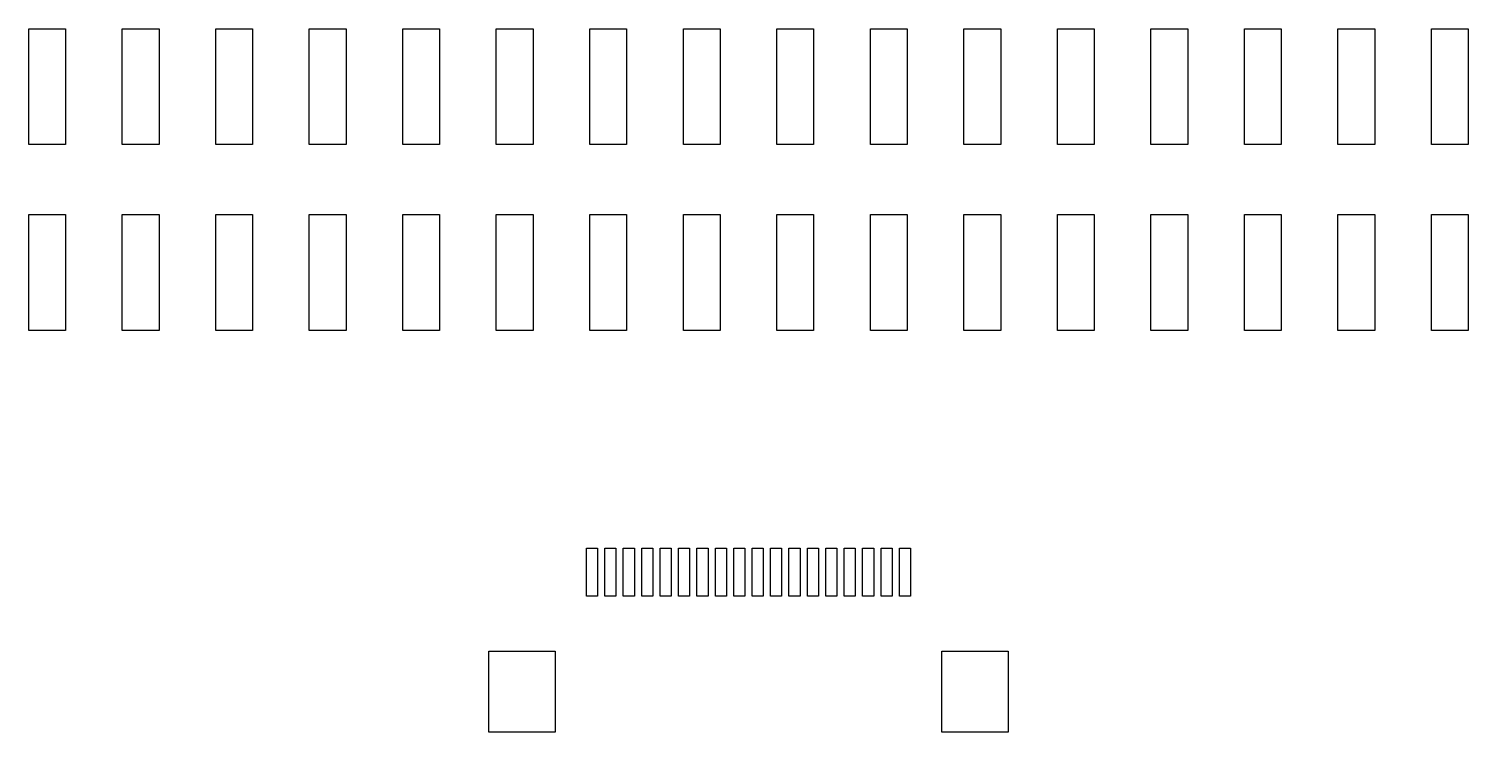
# Model space of a CAD drawing. Extents: x 136.4 to 175.5, y -97.2 to -78.1.
import ezdxf

# ---------------------------------------------------------------- set-up
doc = ezdxf.new("R2010")
doc.units = 0
doc.layers.add('BLACK', color=7, linetype='CONTINUOUS')

msp = doc.modelspace()

# ---------------------------------------------------------------- linework, layer by layer
at = {"layer": 'BLACK', "linetype": 'CONTINUOUS'}
for p, q in [((136.4, -81.225), (136.4, -78.075)), ((136.4, -78.075), (137.4, -78.075)), ((137.4, -78.075), (137.4, -81.225)), ((138.94, -81.225), (138.94, -78.075)), ((138.94, -78.075), (139.94, -78.075)), ((139.94, -78.075), (139.94, -81.225)), ((141.48, -81.225), (141.48, -78.075)), ((141.48, -78.075), (142.48, -78.075)), ((142.48, -78.075), (142.48, -81.225)), ((144.02, -81.225), (144.02, -78.075)), ((144.02, -78.075), (145.02, -78.075)), ((145.02, -78.075), (145.02, -81.225)), ((146.56, -81.225), (146.56, -78.075)), ((146.56, -78.075), (147.56, -78.075)), ((147.56, -78.075), (147.56, -81.225)), ((149.1, -81.225), (149.1, -78.075)), ((149.1, -78.075), (150.1, -78.075)), ((150.1, -78.075), (150.1, -81.225)), ((151.64, -81.225), (151.64, -78.075)), ((151.64, -78.075), (152.64, -78.075)), ((152.64, -78.075), (152.64, -81.225)), ((154.18, -81.225), (154.18, -78.075)), ((154.18, -78.075), (155.18, -78.075)), ((155.18, -78.075), (155.18, -81.225)), ((156.72, -81.225), (156.72, -78.075)), ((156.72, -78.075), (157.72, -78.075)), ((157.72, -78.075), (157.72, -81.225)), ((159.26, -81.225), (159.26, -78.075)), ((159.26, -78.075), (160.26, -78.075)), ((160.26, -78.075), (160.26, -81.225)), ((161.8, -81.225), (161.8, -78.075)), ((161.8, -78.075), (162.8, -78.075)), ((162.8, -78.075), (162.8, -81.225)), ((164.34, -81.225), (164.34, -78.075)), ((164.34, -78.075), (165.34, -78.075)), ((165.34, -78.075), (165.34, -81.225)), ((166.88, -81.225), (166.88, -78.075)), ((166.88, -78.075), (167.88, -78.075)), ((167.88, -78.075), (167.88, -81.225)), ((169.42, -81.225), (169.42, -78.075)), ((169.42, -78.075), (170.42, -78.075)), ((170.42, -78.075), (170.42, -81.225)), ((171.96, -81.225), (171.96, -78.075)), ((171.96, -78.075), (172.96, -78.075)), ((172.96, -78.075), (172.96, -81.225)), ((174.5, -81.225), (174.5, -78.075)), ((174.5, -78.075), (175.5, -78.075)), ((175.5, -78.075), (175.5, -81.225)), ((137.4, -81.225), (136.4, -81.225)), ((139.94, -81.225), (138.94, -81.225)), ((142.48, -81.225), (141.48, -81.225)), ((145.02, -81.225), (144.02, -81.225)), ((147.56, -81.225), (146.56, -81.225)), ((150.1, -81.225), (149.1, -81.225)), ((152.64, -81.225), (151.64, -81.225)), ((155.18, -81.225), (154.18, -81.225)), ((157.72, -81.225), (156.72, -81.225)), ((160.26, -81.225), (159.26, -81.225)), ((162.8, -81.225), (161.8, -81.225)), ((165.34, -81.225), (164.34, -81.225)), ((167.88, -81.225), (166.88, -81.225)), ((170.42, -81.225), (169.42, -81.225)), ((172.96, -81.225), (171.96, -81.225)), ((175.5, -81.225), (174.5, -81.225)), ((136.4, -86.275), (136.4, -83.125)), ((136.4, -83.125), (137.4, -83.125)), ((137.4, -83.125), (137.4, -86.275)), ((138.94, -86.275), (138.94, -83.125)), ((138.94, -83.125), (139.94, -83.125)), ((139.94, -83.125), (139.94, -86.275)), ((141.48, -86.275), (141.48, -83.125)), ((141.48, -83.125), (142.48, -83.125)), ((142.48, -83.125), (142.48, -86.275)), ((144.02, -86.275), (144.02, -83.125)), ((144.02, -83.125), (145.02, -83.125)), ((145.02, -83.125), (145.02, -86.275)), ((146.56, -86.275), (146.56, -83.125)), ((146.56, -83.125), (147.56, -83.125)), ((147.56, -83.125), (147.56, -86.275)), ((149.1, -86.275), (149.1, -83.125)), ((149.1, -83.125), (150.1, -83.125)), ((150.1, -83.125), (150.1, -86.275)), ((151.64, -86.275), (151.64, -83.125)), ((151.64, -83.125), (152.64, -83.125)), ((152.64, -83.125), (152.64, -86.275)), ((154.18, -86.275), (154.18, -83.125)), ((154.18, -83.125), (155.18, -83.125)), ((155.18, -83.125), (155.18, -86.275)), ((156.72, -86.275), (156.72, -83.125)), ((156.72, -83.125), (157.72, -83.125)), ((157.72, -83.125), (157.72, -86.275)), ((159.26, -86.275), (159.26, -83.125)), ((159.26, -83.125), (160.26, -83.125)), ((160.26, -83.125), (160.26, -86.275)), ((161.8, -86.275), (161.8, -83.125)), ((161.8, -83.125), (162.8, -83.125)), ((162.8, -83.125), (162.8, -86.275)), ((164.34, -86.275), (164.34, -83.125)), ((164.34, -83.125), (165.34, -83.125)), ((165.34, -83.125), (165.34, -86.275)), ((166.88, -86.275), (166.88, -83.125)), ((166.88, -83.125), (167.88, -83.125)), ((167.88, -83.125), (167.88, -86.275)), ((169.42, -86.275), (169.42, -83.125)), ((169.42, -83.125), (170.42, -83.125)), ((170.42, -83.125), (170.42, -86.275)), ((171.96, -86.275), (171.96, -83.125)), ((171.96, -83.125), (172.96, -83.125)), ((172.96, -83.125), (172.96, -86.275)), ((174.5, -86.275), (174.5, -83.125)), ((174.5, -83.125), (175.5, -83.125)), ((175.5, -83.125), (175.5, -86.275)), ((137.4, -86.275), (136.4, -86.275)), ((139.94, -86.275), (138.94, -86.275)), ((142.48, -86.275), (141.48, -86.275)), ((145.02, -86.275), (144.02, -86.275)), ((147.56, -86.275), (146.56, -86.275)), ((150.1, -86.275), (149.1, -86.275)), ((152.64, -86.275), (151.64, -86.275)), ((155.18, -86.275), (154.18, -86.275)), ((157.72, -86.275), (156.72, -86.275)), ((160.26, -86.275), (159.26, -86.275)), ((162.8, -86.275), (161.8, -86.275)), ((165.34, -86.275), (164.34, -86.275)), ((167.88, -86.275), (166.88, -86.275)), ((170.42, -86.275), (169.42, -86.275)), ((172.96, -86.275), (171.96, -86.275)), ((175.5, -86.275), (174.5, -86.275)), ((151.55, -93.5), (151.55, -92.2)), ((151.55, -92.2), (151.85, -92.2)), ((151.85, -92.2), (151.85, -93.5)), ((152.05, -93.5), (152.05, -92.2)), ((152.05, -92.2), (152.35, -92.2)), ((152.35, -92.2), (152.35, -93.5)), ((152.55, -93.5), (152.55, -92.2)), ((152.55, -92.2), (152.85, -92.2)), ((152.85, -92.2), (152.85, -93.5)), ((153.05, -93.5), (153.05, -92.2)), ((153.05, -92.2), (153.35, -92.2)), ((153.35, -92.2), (153.35, -93.5)), ((153.55, -93.5), (153.55, -92.2)), ((153.55, -92.2), (153.85, -92.2)), ((153.85, -92.2), (153.85, -93.5)), ((154.05, -93.5), (154.05, -92.2)), ((154.05, -92.2), (154.35, -92.2)), ((154.35, -92.2), (154.35, -93.5)), ((154.55, -93.5), (154.55, -92.2)), ((154.55, -92.2), (154.85, -92.2)), ((154.85, -92.2), (154.85, -93.5)), ((155.05, -93.5), (155.05, -92.2)), ((155.05, -92.2), (155.35, -92.2)), ((155.35, -92.2), (155.35, -93.5)), ((155.55, -93.5), (155.55, -92.2)), ((155.55, -92.2), (155.85, -92.2)), ((155.85, -92.2), (155.85, -93.5)), ((156.05, -93.5), (156.05, -92.2)), ((156.05, -92.2), (156.35, -92.2)), ((156.35, -92.2), (156.35, -93.5)), ((156.55, -93.5), (156.55, -92.2)), ((156.55, -92.2), (156.85, -92.2)), ((156.85, -92.2), (156.85, -93.5)), ((157.05, -93.5), (157.05, -92.2)), ((157.05, -92.2), (157.35, -92.2)), ((157.35, -92.2), (157.35, -93.5)), ((157.55, -93.5), (157.55, -92.2)), ((157.55, -92.2), (157.85, -92.2)), ((157.85, -92.2), (157.85, -93.5)), ((158.05, -93.5), (158.05, -92.2)), ((158.05, -92.2), (158.35, -92.2)), ((158.35, -92.2), (158.35, -93.5)), ((158.55, -93.5), (158.55, -92.2)), ((158.55, -92.2), (158.85, -92.2)), ((158.85, -92.2), (158.85, -93.5)), ((159.05, -93.5), (159.05, -92.2)), ((159.05, -92.2), (159.35, -92.2)), ((159.35, -92.2), (159.35, -93.5)), ((159.55, -93.5), (159.55, -92.2)), ((159.55, -92.2), (159.85, -92.2)), ((159.85, -92.2), (159.85, -93.5)), ((160.05, -93.5), (160.05, -92.2)), ((160.05, -92.2), (160.35, -92.2)), ((160.35, -92.2), (160.35, -93.5)), ((151.85, -93.5), (151.55, -93.5)), ((152.35, -93.5), (152.05, -93.5)), ((152.85, -93.5), (152.55, -93.5)), ((153.35, -93.5), (153.05, -93.5)), ((153.85, -93.5), (153.55, -93.5)), ((154.35, -93.5), (154.05, -93.5)), ((154.85, -93.5), (154.55, -93.5)), ((155.35, -93.5), (155.05, -93.5)), ((155.85, -93.5), (155.55, -93.5)), ((156.35, -93.5), (156.05, -93.5)), ((156.85, -93.5), (156.55, -93.5)), ((157.35, -93.5), (157.05, -93.5)), ((157.85, -93.5), (157.55, -93.5)), ((158.35, -93.5), (158.05, -93.5)), ((158.85, -93.5), (158.55, -93.5)), ((159.35, -93.5), (159.05, -93.5)), ((159.85, -93.5), (159.55, -93.5)), ((160.35, -93.5), (160.05, -93.5)), ((148.9, -97.2), (148.9, -95)), ((148.9, -95), (150.7, -95)), ((150.7, -95), (150.7, -97.2)), ((161.2, -97.2), (161.2, -95)), ((161.2, -95), (163, -95)), ((163, -95), (163, -97.2)), ((150.7, -97.2), (148.9, -97.2)), ((163, -97.2), (161.2, -97.2))]:
    msp.add_line(p, q, dxfattribs=at)

doc.saveas('drawing.dxf')
